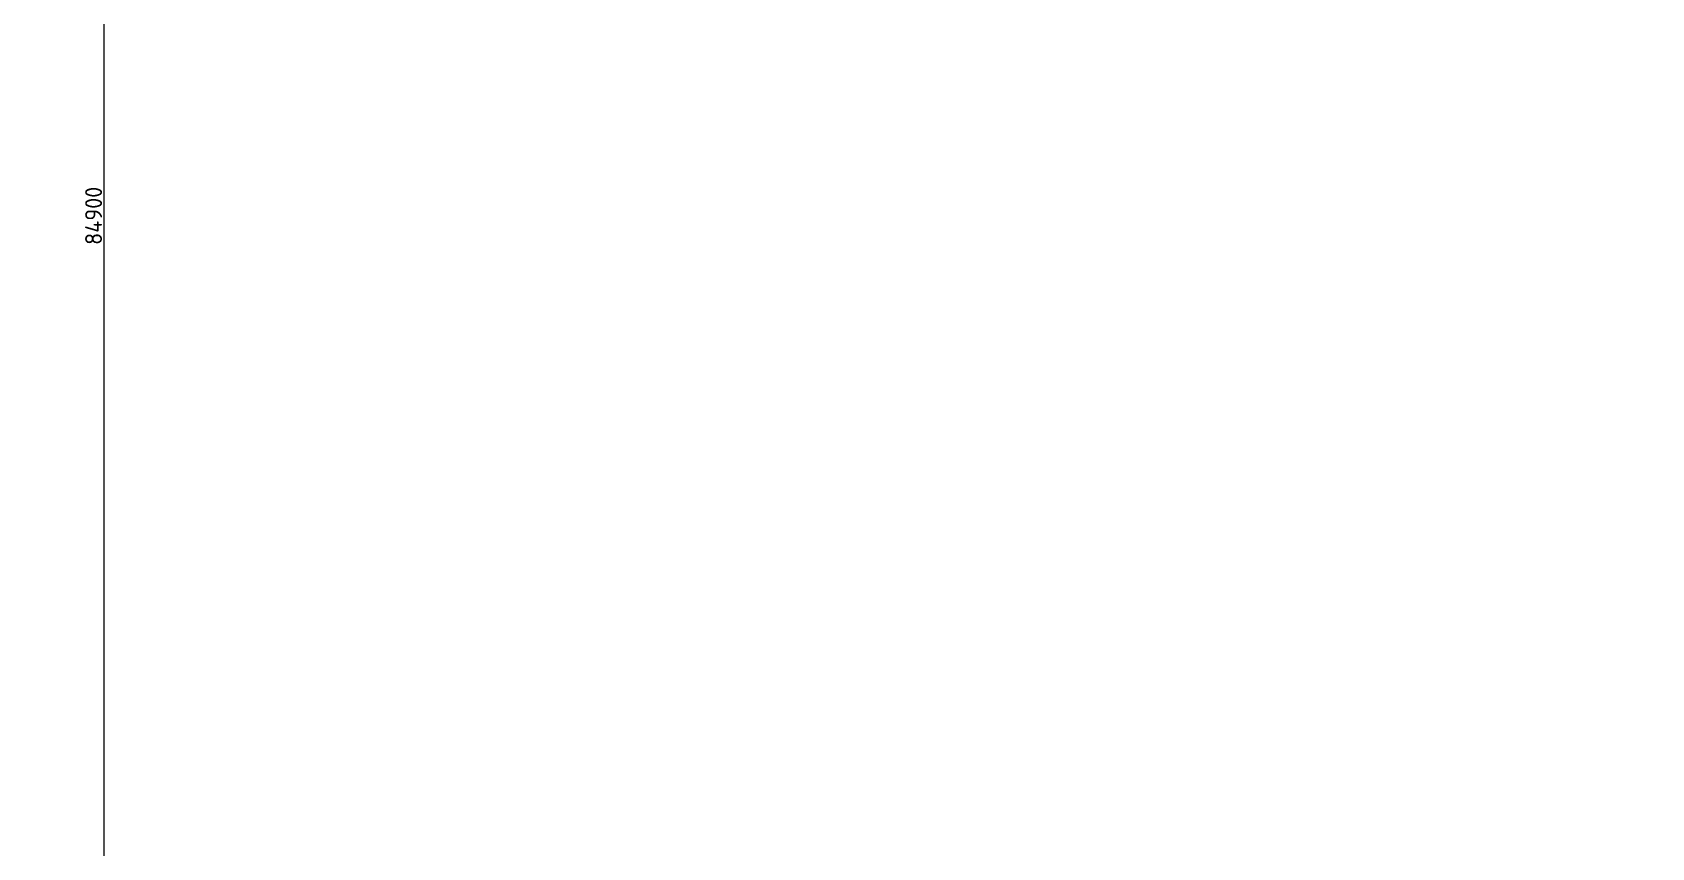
# Model space of a CAD drawing. Header units: millimetres. Extents: x -813692 to 807431, y 0 to 1813163.
# Drawn here: x -246709 to -208359, y 810850 to 830178 of the extents above; entities that cross this region are included whole.
import ezdxf

# ---------------------------------------------------------------- set-up
doc = ezdxf.new("R2010")
doc.units = ezdxf.units.MM
doc.layers.add('A-ANNO-DIMS', color=7, linetype='Continuous', lineweight=9)
doc.layers.add('АР_монолит', color=252, linetype='Continuous', lineweight=50)
doc.layers.add('Вставка', color=252, linetype='Continuous')
doc.styles.add('GOST 2.304', font='GOST Common.ttf')
doc.linetypes.add('Truba', pattern='A,3e-05,[4,MSH_7,S=1,R=0,X=0,Y=0],-3.022072', length=3.022102)
doc.dimstyles.new('М-200', dxfattribs={"dimtxt": 400, "dimasz": 160, "dimexe": 200, "dimexo": 400, "dimgap": 50, "dimtad": 1, "dimdec": 0, "dimzin": 0, "dimdsep": 46, "dimtxsty": 'GOST 2.304', "dimblk": 'ARCHTICK', "dimcen": 180, "dimdle": 200, "dimadec": 0, "dimazin": 0, "dimtfac": 1, "dimtdec": 0, "dimtmove": 1, "dimatfit": 0, "dimfxl": 1, "dimtolj": 1, "dimtzin": 0, "dimarcsym": 0})

# ---------------------------------------------------------------- blocks, each defined once
blk = doc.blocks.new('_ArchTick')
at = {"color": 0, "linetype": 'ByBlock', "const_width": 0.15}
blk.add_lwpolyline([(-0.5, -0.5), (0.5, 0.5)], dxfattribs=at)
blk = doc.blocks.new('*D14')
at = {"layer": 'A-ANNO-DIMS', "color": 0, "lineweight": -2, "transparency": 16777216}
for p, q in [((-412004, -214004), (-412004, -128703)), ((-412262, -128903), (-412204, -128903)), ((-412262, -213804), (-412204, -213804))]:
    blk.add_line(p, q, dxfattribs=at)
at = {"layer": 'Defpoints', "color": 0, "lineweight": 30, "transparency": 16777216}
for p in [(-412004, -128903), (-411862, -128903), (-411862, -213804)]:
    blk.add_point(p, dxfattribs=at)
at = {"layer": 'A-ANNO-DIMS', "color": 0, "lineweight": -2, "transparency": 16777216, "xscale": 160, "yscale": 160, "zscale": 160}
for p, rotation in [((-412004, -128903), 90), ((-412004, -213804), 270)]:
    blk.add_blockref('_ArchTick', p, dxfattribs=dict(at, rotation=rotation))
at = {"layer": 'A-ANNO-DIMS', "color": 0, "transparency": 16777216, "insert": (-412254, -171353), "char_height": 400, "width": 850.41, "attachment_point": 5, "rotation": 90, "style": 'GOST 2.304'}
blk.add_mtext('\\A1;84900', dxfattribs=at)
blk = doc.blocks.new('Оси200')
at = {"layer": 'A-ANNO-DIMS'}
dim = blk.add_linear_dim(base=(-412003.7, -128903.3), p1=(-411862.3, -213803.7), p2=(-411862.1, -128903.3), angle=270, dimstyle='М-200', dxfattribs=at)
dim.commit()
dim.dimension.update_dxf_attribs({"geometry": '*D14', "text_midpoint": (-412253.7, -171353.5)})
blk = doc.blocks.new('A$C6724712c')
at = {"layer": 'A-ANNO-DIMS', "color": 18, "lineweight": 0, "true_color": 0x000000}
blk.add_blockref('Оси200', (433047.4, 279674.7), dxfattribs=at)

msp = doc.modelspace()

# ---------------------------------------------------------------- block references
at = {"layer": 'Вставка', "linetype": 'Truba', "lineweight": 30, "ltscale": 100}
msp.add_blockref('A$C6724712c', (-266052.4, 717506.5), dxfattribs=at)

doc.saveas('drawing.dxf')
